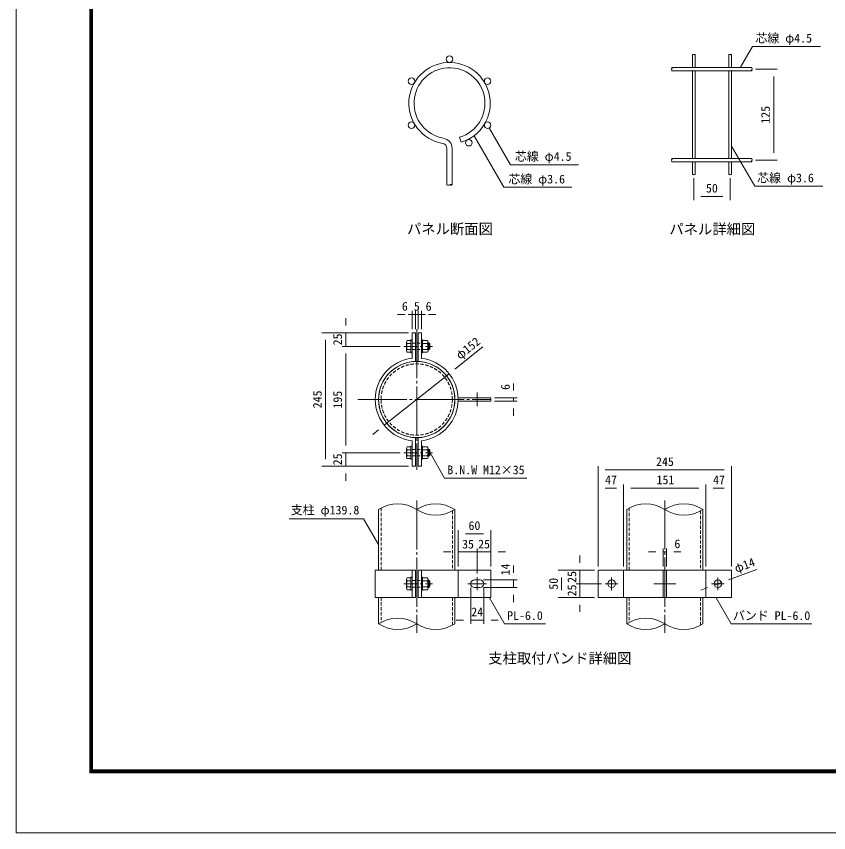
# Model space of a CAD drawing. Units: millimetres, scale not verified, with parts at other scales. Extents: x -6299 to 6301, y -4455 to 4455.
# Drawn here: x -6299 to -1829, y -4455 to 36 of the extents above; entities that cross this region are included whole.
import ezdxf
from ezdxf.enums import TextEntityAlignment as Align

# ---------------------------------------------------------------- set-up
doc = ezdxf.new("R2010")
doc.units = ezdxf.units.MM
doc.header["$LTSCALE"] = 15
for name, pattern in [('CHAIN1', [8, 5, -1, 1, -1]), ('DASHED1', [1.8, 1.2, -0.6]), ('LONG_CHAIN', [21, 18, -1, 1, -1])]:
    doc.linetypes.add(name, pattern=pattern)
for name, color, linetype, lineweight in [('0-0_D-STR-TXT', 7, 'Continuous', 9), ('0-1_D-TTL', 7, 'Continuous', 9), ('0-2_D-TTL-TXT', 7, 'Continuous', 9), ('0-3_D-STR2', 7, 'Continuous', 9), ('0-4_D-STR-DIM', 7, 'Continuous', 9), ('0-5_0', 7, 'Continuous', 9), ('0-7_D-BMK', 2, 'LONG_CHAIN', 9), ('0-8_D-STR3', 3, 'Continuous', 9), ('0-9_GR', 7, 'Continuous', 9), ('0-D_CENTER', 2, 'CHAIN1', 9)]:
    doc.layers.add(name, color=color, linetype=linetype, lineweight=lineweight)
doc.styles.add('ＭＳ ゴシック', font='')
doc.styles.get('ＭＳ ゴシック').set_extended_font_data('MS Gothic')

msp = doc.modelspace()

# ---------------------------------------------------------------- linework, layer by layer
at = {"layer": '0-0_D-STR-TXT'}
for points in [[(-1874.75, -128.94), (-2249.06, -128.94), (-2315.33, -243.73)], [(-3206.38, -779.72), (-3580.69, -779.72), (-3696.01, -579.98)], [(-3241.96, -904.29), (-3616.27, -904.29), (-3779.29, -621.92)], [(-1862.05, -897.77), (-2236.36, -897.77), (-2363.77, -677.08)], [(-3490.44, -2504.07), (-3942.86, -2504.07), (-4022.53, -2366.07)], [(-4798.79, -2728.16), (-4388.31, -2728.16), (-4306.83, -2869.28)], [(-3387.6, -3305.87), (-3613.59, -3305.87), (-3696.41, -3162.42)], [(-1922.73, -3305.87), (-2366.1, -3305.87), (-2448.92, -3162.42)]]:
    msp.add_lwpolyline(points, dxfattribs=at)
at = {"layer": '0-1_D-TTL', "color": 2}
msp.add_lwpolyline([(-6299.16, 4454.97), (6300.84, 4454.97), (6300.84, -4455.03), (-6299.16, -4455.03)], close=True, dxfattribs=at)
at = {"layer": '0-1_D-TTL'}
for points in [[(-5894.16, 4124.97), (5895.84, 4124.97), (5895.84, -4125.03), (-5894.16, -4125.03)], [(-5890.41, 4121.22), (5892.09, 4121.22), (5892.09, -4121.28), (-5890.41, -4121.28)], [(-5886.66, 4117.47), (5888.34, 4117.47), (5888.34, -4117.53), (-5886.66, -4117.53)], [(-5882.91, 4113.72), (5884.59, 4113.72), (5884.59, -4113.78), (-5882.91, -4113.78)], [(-5879.16, 4109.97), (5880.84, 4109.97), (5880.84, -4110.03), (-5879.16, -4110.03)]]:
    msp.add_lwpolyline(points, close=True, dxfattribs=at)
at = {"layer": '0-3_D-STR2'}
for p, q in [((-2579.17, -174.46), (-2579.17, -245.46)), ((-2564.77, -174.46), (-2564.77, -245.46)), ((-2379.17, -174.46), (-2379.17, -245.46)), ((-2364.77, -174.46), (-2364.77, -245.46)), ((-2691.97, -245.46), (-2251.97, -245.46)), ((-2691.97, -263.46), (-2251.97, -263.46)), ((-2579.17, -263.46), (-2579.17, -745.46)), ((-2564.77, -263.46), (-2564.77, -745.46)), ((-2379.17, -263.46), (-2379.17, -745.46)), ((-2364.77, -263.46), (-2364.77, -745.46)), ((-3859.81, -628.72), (-3851.58, -656.32)), ((-3929.99, -889.92), (-3929.99, -690.74)), ((-3901.19, -889.92), (-3901.19, -690.74)), ((-2691.97, -745.46), (-2251.97, -745.46)), ((-2691.97, -763.46), (-2251.97, -763.46)), ((-2579.17, -763.46), (-2579.17, -834.46)), ((-2564.77, -763.46), (-2564.77, -834.46)), ((-2379.17, -763.46), (-2379.17, -834.46)), ((-2364.77, -763.46), (-2364.77, -834.46))]:
    msp.add_line(p, q, dxfattribs=at)
for centre in [(-3915.59, -199.66), (-4125.16, -320.66), (-3706.01, -320.66), (-4125.16, -562.66), (-3706.01, -562.66), (-3809.05, -658.95)]:
    msp.add_circle(centre, 18, dxfattribs=at)
for centre, radius, start, end in [((-3915.59, -441.66), 224, 286.60421, 260.16066), ((-3915.59, -441.66), 195.2, 286.60421, 260.16066), ((-3958.79, -690.74), 28.8, 0, 80.16066), ((-3958.79, -690.74), 57.6, 0, 80.16066)]:
    msp.add_arc(centre, radius, start, end, dxfattribs=at)
at = {"layer": '0-4_D-STR-DIM'}
for p, q in [((-2231.97, -254.46), (-2111.97, -254.46)), ((-2131.97, -714.46), (-2131.97, -294.46)), ((-2231.97, -754.46), (-2111.97, -754.46)), ((-2571.97, -854.46), (-2571.97, -974.18)), ((-2371.97, -854.46), (-2371.97, -974.18)), ((-2531.97, -954.18), (-2411.97, -954.18)), ((-4161.63, -1604.33), (-4201.63, -1604.33)), ((-4103.63, -1604.33), (-4143.63, -1604.33)), ((-4088.63, -1604.33), (-4128.63, -1604.33)), ((-4121.63, -1684.33), (-4121.63, -1584.33)), ((-4121.63, -1604.33), (-4103.63, -1604.33)), ((-4103.63, -1684.29), (-4103.63, -1584.33)), ((-4103.63, -1684.29), (-4103.63, -1584.33)), ((-4088.63, -1604.33), (-4103.63, -1604.33)), ((-4103.63, -1604.33), (-4063.63, -1604.33)), ((-4088.63, -1684.33), (-4088.63, -1584.33)), ((-4088.63, -1684.29), (-4088.63, -1584.33)), ((-4088.63, -1604.33), (-4048.63, -1604.33)), ((-4070.63, -1604.33), (-4088.63, -1604.33)), ((-4070.63, -1684.33), (-4070.63, -1584.33)), ((-4030.63, -1604.33), (-3990.63, -1604.33)), ((-4486.22, -1664.33), (-4486.22, -1624.33)), ((-4141.63, -1704.33), (-4617.65, -1704.33)), ((-4141.63, -1704.33), (-4506.22, -1704.33)), ((-4486.22, -1779.33), (-4486.22, -1704.33)), ((-4597.65, -2399.33), (-4597.65, -1744.33)), ((-4187.53, -1779.33), (-4506.22, -1779.33)), ((-4187.53, -1779.33), (-4506.22, -1779.33)), ((-3731.93, -1782.52), (-3886.29, -1905.13)), ((-4486.22, -2324.33), (-4486.22, -1819.33)), ((-4486.22, -1819.33), (-4486.22, -1859.33)), ((-4274.66, -2213.65), (-3917.61, -1930.01)), ((-3563.13, -2022.83), (-3563.13, -1982.83)), ((-3668.13, -2062.83), (-3543.13, -2062.83)), ((-3563.13, -2080.83), (-3563.13, -2062.83)), ((-3668.13, -2080.83), (-3543.13, -2080.83)), ((-3563.13, -2120.83), (-3563.13, -2160.83)), ((-4305.98, -2238.53), (-4337.3, -2263.41)), ((-4486.22, -2324.33), (-4486.22, -2284.33)), ((-4187.53, -2364.33), (-4506.22, -2364.33)), ((-4187.53, -2364.33), (-4506.22, -2364.33)), ((-4486.22, -2439.33), (-4486.22, -2364.33)), ((-4141.63, -2439.33), (-4617.65, -2439.33)), ((-4141.63, -2439.33), (-4506.22, -2439.33)), ((-3098.55, -2990.69), (-3098.55, -2438.79)), ((-3058.55, -2458.79), (-2403.55, -2458.79)), ((-2363.55, -2990.69), (-2363.55, -2438.79)), ((-4486.22, -2479.33), (-4486.22, -2519.33)), ((-3098.55, -2990.69), (-3098.55, -2538.79)), ((-3058.55, -2558.79), (-2997.55, -2558.79)), ((-2957.55, -2990.69), (-2957.55, -2538.79)), ((-2957.55, -2990.69), (-2957.55, -2538.79)), ((-2917.55, -2558.79), (-2544.55, -2558.79)), ((-2504.55, -2990.69), (-2504.55, -2538.79)), ((-2504.55, -2990.69), (-2504.55, -2538.79)), ((-2464.55, -2558.79), (-2403.55, -2558.79)), ((-2363.55, -2990.69), (-2363.55, -2538.79)), ((-3868.13, -2990.69), (-3868.13, -2790.69)), ((-3728.13, -2810.69), (-3828.13, -2810.69)), ((-3688.13, -2990.69), (-3688.13, -2790.69)), ((-3908.13, -2910.69), (-3948.13, -2910.69)), ((-3868.13, -2990.69), (-3868.13, -2890.69)), ((-3763.13, -2910.69), (-3868.13, -2910.69)), ((-3763.13, -3029.69), (-3763.13, -2890.65)), ((-3763.13, -3029.69), (-3763.13, -2890.69)), ((-3728.13, -2910.65), (-3763.13, -2910.65)), ((-3763.13, -2910.69), (-3723.13, -2910.69)), ((-3688.13, -2910.65), (-3728.13, -2910.65)), ((-3688.13, -2990.69), (-3688.13, -2890.65)), ((-3648.13, -2910.65), (-3608.13, -2910.65)), ((-2780.05, -2910.65), (-2820.05, -2910.65)), ((-2740.05, -2990.69), (-2740.05, -2890.65)), ((-2740.05, -2910.65), (-2722.05, -2910.65)), ((-2722.05, -2990.69), (-2722.05, -2890.65)), ((-2682.05, -2910.65), (-2642.05, -2910.65)), ((-3198.55, -2970.69), (-3198.55, -2930.69)), ((-3563.13, -3024.69), (-3563.13, -2984.69)), ((-2225.51, -3007.57), (-2381.28, -3064.69)), ((-3118.55, -3010.69), (-3318.55, -3010.69)), ((-3298.55, -3120.69), (-3298.55, -3050.69)), ((-3118.55, -3010.69), (-3218.55, -3010.69)), ((-3198.55, -3010.69), (-3198.55, -3050.69)), ((-3198.55, -3050.69), (-3198.55, -3085.69)), ((-3728.26, -3064.69), (-3543.13, -3064.69)), ((-3563.13, -3106.69), (-3563.13, -3064.69)), ((-3078.55, -3085.69), (-3218.55, -3085.69)), ((-3078.55, -3085.69), (-3218.55, -3085.69)), ((-3198.55, -3120.69), (-3198.55, -3085.69)), ((-2458.27, -3092.92), (-2418.83, -3078.46)), ((-3799.13, -3105.69), (-3799.13, -3305.69)), ((-3728.26, -3106.69), (-3543.13, -3106.69)), ((-3727.13, -3105.69), (-3727.13, -3305.69)), ((-3198.55, -3160.69), (-3198.55, -3120.69)), ((-2495.82, -3106.69), (-2533.37, -3120.46)), ((-3563.13, -3146.69), (-3563.13, -3186.69)), ((-3118.55, -3160.69), (-3318.55, -3160.69)), ((-3118.55, -3160.69), (-3218.55, -3160.69)), ((-3198.55, -3200.69), (-3198.55, -3240.69)), ((-3839.13, -3285.69), (-3879.13, -3285.69)), ((-3799.13, -3285.69), (-3727.13, -3285.69)), ((-3687.13, -3285.69), (-3647.13, -3285.69))]:
    msp.add_line(p, q, dxfattribs=at)
for centre, radius, start, end in [((-2575.57, -178.08), 5.11, 45.18146, 134.81854), ((-2568.37, -178.08), 5.11, 45.18146, 134.81854), ((-2568.37, -170.84), 5.11, 225.18146, 314.81854), ((-2375.57, -178.08), 5.11, 45.18146, 134.81854), ((-2368.37, -178.08), 5.11, 45.18146, 134.81854), ((-2368.37, -170.84), 5.11, 225.18146, 314.81854), ((-2687.44, -249.96), 6.38, 135.18146, 224.81854), ((-2687.44, -258.96), 6.38, 135.18146, 224.81854), ((-2696.5, -249.96), 6.38, 315.18146, 44.81854), ((-2247.44, -258.96), 6.38, 135.18146, 224.81854), ((-2256.5, -249.96), 6.38, 315.18146, 44.81854), ((-2256.5, -258.96), 6.38, 315.18146, 44.81854), ((-2687.44, -749.96), 6.38, 135.18146, 224.81854), ((-2687.44, -758.96), 6.38, 135.18146, 224.81854), ((-2696.5, -749.96), 6.38, 315.18146, 44.81854), ((-2247.44, -758.96), 6.38, 135.18146, 224.81854), ((-2256.5, -749.96), 6.38, 315.18146, 44.81854), ((-2256.5, -758.96), 6.38, 315.18146, 44.81854), ((-2575.57, -838.08), 5.11, 45.18146, 134.81854), ((-2575.57, -830.84), 5.11, 225.18146, 314.81854), ((-2568.37, -830.84), 5.11, 225.18146, 314.81854), ((-2375.57, -838.08), 5.11, 45.18146, 134.81854), ((-2375.57, -830.84), 5.11, 225.18146, 314.81854), ((-2368.37, -830.84), 5.11, 225.18146, 314.81854), ((-3922.79, -880.32), 12, 233.12027, 306.87973), ((-3908.39, -899.52), 12, 53.12027, 126.87973), ((-3908.39, -880.32), 12, 233.12027, 306.87973)]:
    msp.add_arc(centre, radius, start, end, dxfattribs=at)
at = {"layer": '0-5_0'}
for p, q in [((-4121.63, -1845.26), (-4121.63, -1704.33)), ((-4103.63, -1704.33), (-4121.63, -1704.33)), ((-4103.63, -1861.97), (-4103.63, -1704.33)), ((-4088.63, -1861.97), (-4088.63, -1704.33)), ((-4088.63, -1704.33), (-4070.63, -1704.33)), ((-4070.63, -1845.26), (-4070.63, -1704.33)), ((-4147.82, -1746.48), (-4128.53, -1746.48)), ((-4128.53, -1743.33), (-4128.53, -1815.33)), ((-4128.53, -1743.33), (-4121.63, -1743.33)), ((-4070.63, -1743.33), (-4063.73, -1743.33)), ((-4063.73, -1743.33), (-4063.73, -1815.33)), ((-4038.45, -1746.48), (-4063.73, -1746.48)), ((-4152.53, -1754.65), (-4152.53, -1804.02)), ((-4147.82, -1762.82), (-4128.53, -1762.82)), ((-4147.82, -1795.85), (-4128.53, -1795.85)), ((-4038.45, -1762.82), (-4063.73, -1762.82)), ((-4038.45, -1795.85), (-4063.73, -1795.85)), ((-4033.73, -1754.65), (-4033.73, -1804.02)), ((-4033.73, -1761.33), (-4028.03, -1761.33)), ((-4033.73, -1765.83), (-4023.53, -1765.83)), ((-4033.73, -1792.83), (-4023.53, -1792.83)), ((-4028.03, -1761.33), (-4028.03, -1797.33)), ((-4028.03, -1761.33), (-4023.53, -1765.83)), ((-4028.03, -1797.33), (-4023.53, -1792.83)), ((-4023.53, -1765.83), (-4023.53, -1792.83)), ((-4147.82, -1812.18), (-4128.53, -1812.18)), ((-4128.53, -1815.33), (-4121.63, -1815.33)), ((-4070.63, -1815.33), (-4063.73, -1815.33)), ((-4038.45, -1812.18), (-4063.73, -1812.18)), ((-4033.73, -1797.33), (-4028.03, -1797.33)), ((-3868.31, -2080.83), (-3688.13, -2080.83)), ((-4103.63, -2281.7), (-4103.63, -2439.33)), ((-4088.63, -2281.7), (-4088.63, -2439.33)), ((-4147.82, -2331.48), (-4128.53, -2331.48)), ((-4128.53, -2328.33), (-4128.53, -2400.33)), ((-4128.53, -2328.33), (-4121.63, -2328.33)), ((-4121.63, -2298.4), (-4121.63, -2439.33)), ((-4070.63, -2298.4), (-4070.63, -2439.33)), ((-4070.63, -2328.33), (-4063.73, -2328.33)), ((-4063.73, -2328.33), (-4063.73, -2400.33)), ((-4038.45, -2331.48), (-4063.73, -2331.48)), ((-4152.53, -2339.65), (-4152.53, -2389.02)), ((-4147.82, -2347.82), (-4128.53, -2347.82)), ((-4038.45, -2347.82), (-4063.73, -2347.82)), ((-4033.73, -2339.65), (-4033.73, -2389.02)), ((-4033.73, -2346.33), (-4028.03, -2346.33)), ((-4033.73, -2350.83), (-4023.53, -2350.83)), ((-4033.73, -2377.83), (-4023.53, -2377.83)), ((-4028.03, -2346.33), (-4028.03, -2382.33)), ((-4028.03, -2346.33), (-4023.53, -2350.83)), ((-4028.03, -2382.33), (-4023.53, -2377.83)), ((-4023.53, -2350.83), (-4023.53, -2377.83)), ((-4147.82, -2380.85), (-4128.53, -2380.85)), ((-4147.82, -2397.18), (-4128.53, -2397.18)), ((-4128.53, -2400.33), (-4121.63, -2400.33)), ((-4070.63, -2400.33), (-4063.73, -2400.33)), ((-4038.45, -2380.85), (-4063.73, -2380.85)), ((-4038.45, -2397.18), (-4063.73, -2397.18)), ((-4033.73, -2382.33), (-4028.03, -2382.33)), ((-4103.63, -2439.33), (-4121.63, -2439.33)), ((-4088.63, -2439.33), (-4070.63, -2439.33)), ((-4305.83, -2676.86), (-4305.83, -3010.69)), ((-3886.43, -2676.86), (-3886.43, -3010.69)), ((-2940.75, -2676.86), (-2940.75, -3010.69)), ((-2521.35, -2676.86), (-2521.35, -3010.69)), ((-4324.13, -3010.69), (-4324.13, -3160.69)), ((-4324.13, -3010.69), (-4103.63, -3010.69)), ((-4147.82, -3052.84), (-4128.53, -3052.84)), ((-4128.53, -3049.69), (-4128.53, -3121.69)), ((-4128.53, -3049.69), (-4121.63, -3049.69)), ((-4121.63, -3010.69), (-4121.63, -3160.69)), ((-4103.63, -3010.69), (-4103.63, -3160.69)), ((-4088.63, -3010.69), (-3688.13, -3010.69)), ((-4088.63, -3010.69), (-4088.63, -3160.69)), ((-4070.63, -3010.69), (-4070.63, -3160.69)), ((-4070.63, -3049.69), (-4063.73, -3049.69)), ((-4063.73, -3049.69), (-4063.73, -3121.69)), ((-4038.45, -3052.84), (-4063.73, -3052.84)), ((-3868.13, -3010.69), (-3868.13, -3160.69)), ((-3688.13, -3010.69), (-3688.13, -3160.69)), ((-3098.55, -3010.69), (-2363.55, -3010.69)), ((-3098.55, -3010.69), (-3098.55, -3160.69)), ((-2957.55, -3010.69), (-2957.55, -3160.69)), ((-2740.05, -3010.69), (-2740.05, -3160.69)), ((-2722.05, -3010.69), (-2722.05, -3160.69)), ((-2504.55, -3160.69), (-2504.55, -3010.69)), ((-2363.55, -3010.69), (-2363.55, -3160.69)), ((-4152.53, -3061.01), (-4152.53, -3110.37)), ((-4147.82, -3069.18), (-4128.53, -3069.18)), ((-4038.45, -3069.18), (-4063.73, -3069.18)), ((-4033.73, -3061.01), (-4033.73, -3110.37)), ((-4033.73, -3067.69), (-4028.03, -3067.69)), ((-4033.73, -3072.19), (-4023.53, -3072.19)), ((-4028.03, -3067.69), (-4028.03, -3103.69)), ((-4028.03, -3067.69), (-4023.53, -3072.19)), ((-4023.53, -3072.19), (-4023.53, -3099.19)), ((-3778.13, -3064.69), (-3748.13, -3064.69)), ((-4147.82, -3102.2), (-4128.53, -3102.2)), ((-4147.82, -3118.54), (-4128.53, -3118.54)), ((-4128.53, -3121.69), (-4121.63, -3121.69)), ((-4070.63, -3121.69), (-4063.73, -3121.69)), ((-4038.45, -3102.2), (-4063.73, -3102.2)), ((-4038.45, -3118.54), (-4063.73, -3118.54)), ((-4033.73, -3099.19), (-4023.53, -3099.19)), ((-4033.73, -3103.69), (-4028.03, -3103.69)), ((-4028.03, -3103.69), (-4023.53, -3099.19)), ((-3778.13, -3106.69), (-3748.13, -3106.69)), ((-4324.13, -3160.69), (-4103.63, -3160.69)), ((-4305.83, -3160.69), (-4305.83, -3305.87)), ((-4088.63, -3160.69), (-3688.13, -3160.69)), ((-3886.43, -3305.87), (-3886.43, -3160.69)), ((-3098.55, -3160.69), (-2363.55, -3160.69)), ((-2940.75, -3160.69), (-2940.75, -3305.87)), ((-2521.35, -3305.87), (-2521.35, -3160.69))]:
    msp.add_line(p, q, dxfattribs=at)
msp.add_lwpolyline([(-3868.31, -2062.83), (-3688.13, -2062.83), (-3688.13, -2080.83)], dxfattribs=at)
for centre in [(-3023.55, -3085.69), (-2438.55, -3085.69)]:
    msp.add_circle(centre, 21, dxfattribs=at)
for centre, radius, start, end in [((-4143.1, -1754.65), 9.43, 120, 240), ((-4043.16, -1754.65), 9.43, 300, 60), ((-4121.26, -1779.33), 31.27, 148.12432, 211.87568), ((-4143.1, -1804.02), 9.43, 120, 240), ((-4065, -1779.33), 31.27, 328.12432, 31.87568), ((-4043.16, -1804.02), 9.43, 300, 60), ((-4096.13, -2071.83), 228, 96.42151, 263.57849), ((-4096.13, -2071.83), 210, 92.04671, 267.95329), ((-4096.13, -2071.83), 210, 272.04671, 87.95329), ((-4096.13, -2071.83), 228, 276.42151, 83.57849), ((-4143.1, -2339.65), 9.43, 120, 240), ((-4043.16, -2339.65), 9.43, 300, 60), ((-4121.26, -2364.33), 31.27, 148.12432, 211.87568), ((-4065, -2364.33), 31.27, 328.12432, 31.87568), ((-4143.1, -2389.02), 9.43, 120, 240), ((-4043.16, -2389.02), 9.43, 300, 60), ((-4200.98, -2839.45), 193.46, 57.18288, 122.81712), ((-3991.28, -2839.45), 193.46, 57.18288, 122.81712), ((-2835.9, -2839.45), 193.46, 57.18288, 122.81712), ((-2626.2, -2839.45), 193.46, 57.18288, 122.81712), ((-3991.28, -2514.27), 193.46, 237.18288, 302.81712), ((-2626.2, -2514.27), 193.46, 237.18288, 302.81712), ((-4143.1, -3061.01), 9.43, 120, 240), ((-4043.16, -3061.01), 9.43, 300, 60), ((-4121.26, -3085.69), 31.27, 148.12432, 211.87568), ((-4065, -3085.69), 31.27, 328.12432, 31.87568), ((-3778.13, -3085.69), 21, 90, 270), ((-3748.13, -3085.69), 21, 270, 90), ((-4143.1, -3110.37), 9.43, 120, 240), ((-4043.16, -3110.37), 9.43, 300, 60), ((-4200.98, -3468.45), 193.46, 57.18288, 122.81712), ((-2835.9, -3468.45), 193.46, 57.18288, 122.81712), ((-4200.98, -3143.28), 193.46, 237.18288, 302.81712), ((-3991.28, -3143.28), 193.46, 237.18288, 302.81712), ((-2835.9, -3143.28), 193.46, 237.18288, 302.81712), ((-2626.2, -3143.28), 193.46, 237.18288, 302.81712)]:
    msp.add_arc(centre, radius, start, end, dxfattribs=at)
at = {"layer": '0-7_D-BMK'}
for p, q in [((-4096.13, -1684.33), (-4096.13, -2459.33)), ((-4420.21, -2071.83), (-3688.13, -2071.83)), ((-4096.13, -2626.86), (-4096.13, -3355.87)), ((-2731.05, -2626.86), (-2731.05, -3355.87)), ((-3763.13, -3049.69), (-3763.13, -3121.69)), ((-3023.55, -3050.69), (-3023.55, -3120.69)), ((-2438.55, -3050.69), (-2438.55, -3120.69)), ((-3814.13, -3085.69), (-3712.13, -3085.69)), ((-2988.55, -3085.69), (-3058.55, -3085.69)), ((-2669.87, -3085.69), (-2792.22, -3085.69)), ((-2473.55, -3085.69), (-2403.55, -3085.69))]:
    msp.add_line(p, q, dxfattribs=at)
at = {"layer": '0-8_D-STR3', "color": 4, "linetype": 'DASHED1'}
for p, q in [((-4292.33, -2668.91), (-4292.33, -3010.69)), ((-3899.93, -2684.81), (-3899.93, -3010.69)), ((-2927.25, -2668.91), (-2927.25, -3010.69)), ((-2534.85, -2684.81), (-2534.85, -3010.69)), ((-4292.33, -3160.69), (-4292.33, -3297.92)), ((-3899.93, -3313.82), (-3899.93, -3160.69)), ((-2927.25, -3160.69), (-2927.25, -3297.92)), ((-2534.85, -3313.82), (-2534.85, -3160.69))]:
    msp.add_line(p, q, dxfattribs=at)
msp.add_circle((-4096.13, -2071.83), 196.2, dxfattribs=at)
at = {"layer": '0-9_GR', "color": 4, "linetype": 'DASHED1'}
for p, q in [((-4121.63, -1761.33), (-4070.63, -1761.33)), ((-4121.63, -1797.33), (-4070.63, -1797.33)), ((-4121.63, -2346.33), (-4070.63, -2346.33)), ((-4121.63, -2382.33), (-4070.63, -2382.33)), ((-4121.63, -3067.69), (-4070.63, -3067.69)), ((-4121.63, -3103.69), (-4070.63, -3103.69))]:
    msp.add_line(p, q, dxfattribs=at)
at = {"layer": '0-9_GR', "color": 4}
msp.add_circle((-4096.13, -2071.83), 209.7, dxfattribs=at)
at = {"layer": '0-D_CENTER'}
for p, q in [((-4167.53, -1779.33), (-4008.53, -1779.33)), ((-3763.13, -2032.83), (-3763.13, -2110.83)), ((-4167.53, -2364.33), (-4008.53, -2364.33)), ((-4167.53, -3085.69), (-4008.53, -3085.69))]:
    msp.add_line(p, q, dxfattribs=at)

# ---------------------------------------------------------------- texts
at = {"layer": '0-0_D-STR-TXT', "style": 'ＭＳ ゴシック'}
for s, p in [('芯線 φ4.5', (-2232.39, -122.19)), ('芯線 φ4.5', (-3555.97, -772.97)), ('芯線 φ3.6', (-3591.55, -897.54)), ('芯線 φ3.6', (-2222.34, -891.02)), ('B.N.W M12×35', (-3927.5, -2497.32)), ('支柱 φ139.8', (-4788.8, -2718.36)), ('バンド PL-6.0', (-2356.04, -3299.24)), ('PL-6.0', (-3598.6, -3299.12))]:
    msp.add_text(s, height=48.06, dxfattribs=at).set_placement(p, align=Align.BOTTOM_LEFT)
at = {"layer": '0-2_D-TTL-TXT', "style": 'ＭＳ ゴシック'}
for s, p in [('パネル断面図', (-4149.49, -1179.24)), ('パネル詳細図', (-2705.88, -1180.16)), ('支柱取付バンド詳細図', (-3702.15, -3541.51))]:
    msp.add_text(s, height=57.73, dxfattribs=at).set_placement(p, align=Align.BOTTOM_LEFT)
at = {"layer": '0-4_D-STR-DIM', "style": 'ＭＳ ゴシック'}
for s, rotation, p in [('125', 90, (-2138.72, -554.46)), ('25', 90, (-4492.96, -1773.93)), ('φ152', 38.463, (-3848.4, -1865.46)), ('6', 90, (-3569.88, -2019.06)), ('245', 90, (-4604.4, -2120.18)), ('195', 90, (-4492.96, -2121.83)), ('25', 90, (-4492.96, -2433.93)), ('φ14', 20.139, (-2332.85, -3038.94)), ('14', 90, (-3569.88, -3039.22)), ('25', 90, (-3203.77, -3080.75)), ('50', 90, (-3305.3, -3118.32)), ('25', 90, (-3203.77, -3154.83))]:
    msp.add_text(s, height=48.06, rotation=rotation, dxfattribs=at).set_placement(p, align=Align.BOTTOM_LEFT)
for s, p in [('50', (-2504.59, -947.43)), ('6', (-4177.86, -1597.59)), ('5', (-4111.86, -1597.59)), ('6', (-4046.86, -1597.59)), ('245', (-2779.4, -2452.04)), ('47', (-3059.4, -2552.04)), ('151', (-2776.62, -2552.04)), ('47', (-2465.4, -2552.04)), ('60', (-3811.13, -2803.94)), ('35', (-3846.5, -2905.79)), ('25', (-3758.19, -2905.43)), ('6', (-2678.27, -2903.9)), ('24', (-3796.01, -3278.94))]:
    msp.add_text(s, height=48.06, dxfattribs=at).set_placement(p, align=Align.BOTTOM_LEFT)

doc.saveas('drawing.dxf')
